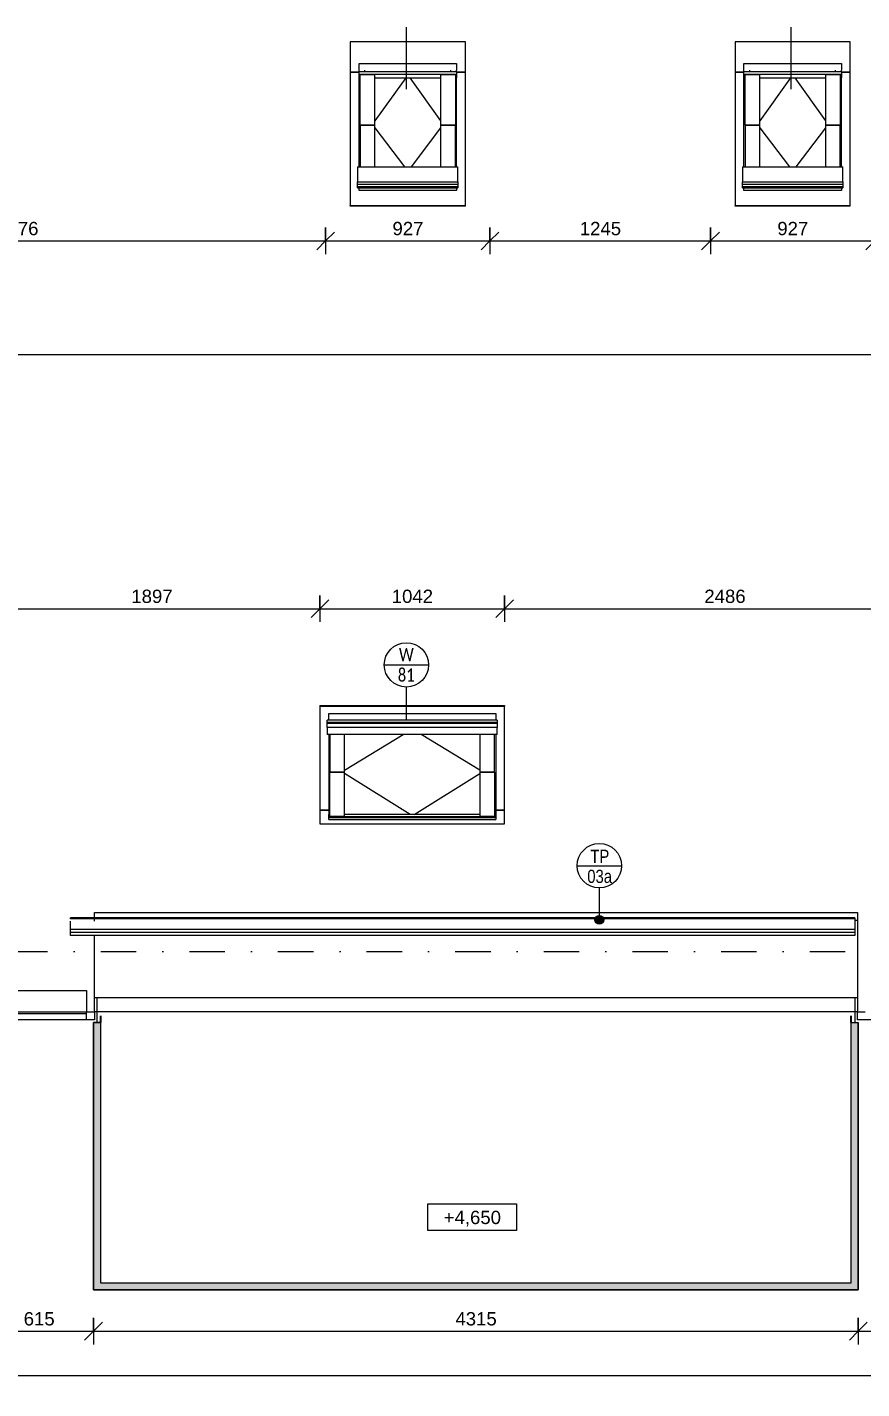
# Model space of a CAD drawing. Header units: millimetres. Extents: x -8084 to 32272, y -1655 to 72403.
# Drawn here: x 9604 to 14313, y 54712 to 62396 of the extents above; entities that cross this region are included whole.
import ezdxf

# ---------------------------------------------------------------- set-up
doc = ezdxf.new("R2010")
doc.units = ezdxf.units.MM
doc.linetypes.add('HA_DashDot_10mm-S3mm', pattern=[500, 200, -150, 0, -150])
for name, color, linetype, lineweight in [('A-____-____-DIMS', 9, 'Continuous', 5), ('A-____-____-DIMS-50', 9, 'Continuous', 5), ('A-AREA-____-OTLN', 9, 'Continuous', 25), ('A-FLOR-____-OTLN', 9, 'Continuous', 9), ('A-FLOR-HRAL-OTLN', 9, 'Continuous', 9), ('A-GENM-____-IDEN', 9, 'Continuous', 9), ('A-GENM-____-OTLN', 9, 'Continuous', 9), ('A-GLAZ-____-IDEN', 9, 'Continuous', 9), ('A-GLAZ-____-OTLN', 9, 'Continuous', 5), ('A-ROOF-____-OTLN', 9, 'Continuous', 9), ('A-WALL-____-OTLN', 9, 'Continuous', 9), ('G-____-____-DIMS', 9, 'Continuous', 5), ('S-GRID-____-OTLN', 9, 'Continuous', 5)]:
    doc.layers.add(name, color=color, linetype=linetype, lineweight=lineweight)
doc.styles.add('Arial_1', font='arial.ttf', dxfattribs={"height": 75})
doc.styles.add('Arial_2', font='arial.ttf', dxfattribs={"width": 0.8, "height": 75})
doc.styles.add('Calibri', font='calibri.ttf', dxfattribs={"width": 0.8, "height": 75})
doc.dimstyles.new('Inner_Dimensions', dxfattribs={"dimscale": 304.8, "dimtxt": 76.519455, "dimasz": 0.328084, "dimexe": 0.246063, "dimexo": 0.0625, "dimgap": 0.032808, "dimtad": 1, "dimdec": 0, "dimzin": 0, "dimdsep": 46, "dimtxsty": 'Arial_1', "dimblk1": 'OBLIQUE', "dimblk2": 'OBLIQUE', "dimsah": 1, "dimcen": 0.09, "dimdle": 0.246063, "dimazin": 0, "dimtfac": 1, "dimtdec": 4, "dimtix": 1, "dimtmove": 0, "dimatfit": 3, "dimfxl": 0.246063, "dimfxlon": 1, "dimtvp": 1, "dimtolj": 1, "dimtzin": 0, "dimlwd": 9, "dimlwe": 9, "dimarcsym": 2})
doc.dimstyles.new('Inner_Dimensions_1', dxfattribs={"dimscale": 304.8, "dimtxt": 76.519455, "dimasz": 0.328084, "dimexe": 0.246063, "dimexo": 0.0625, "dimgap": 0.032808, "dimtad": 1, "dimdec": 0, "dimzin": 0, "dimdsep": 46, "dimtxsty": 'Arial_1', "dimblk1": 'OBLIQUE', "dimblk2": 'OBLIQUE', "dimsah": 1, "dimcen": 0.09, "dimdle": 0.246063, "dimazin": 0, "dimtfac": 1, "dimtdec": 4, "dimtix": 1, "dimtmove": 2, "dimatfit": 3, "dimfxl": 0.246063, "dimfxlon": 1, "dimtvp": 1, "dimtolj": 1, "dimtzin": 0, "dimlwd": 9, "dimlwe": 9, "dimarcsym": 2})

# ---------------------------------------------------------------- blocks, each defined once
blk = doc.blocks.new('Top Rail Type - Top Rail_Internal_-1448766-DPS_STŘECHA-D')
at = {"layer": 'A-FLOR-HRAL-OTLN'}
for points in [[(9978.2, 55269.9), (10018.2, 55309.9), (10018.2, 56779.9), (9978.2, 56779.9), (9978.2, 56105.4)], [(14293.2, 55269.9), (14293.2, 56779.9), (14253.2, 56779.9), (14253.2, 55309.9)], [(9978.2, 55269.9), (14293.2, 55269.9), (14253.2, 55309.9), (10018.2, 55309.9)]]:
    blk.add_hatch(color=256, dxfattribs=at).paths.add_polyline_path(points)
for p, q in [((9978.2, 56779.9), (10018.2, 56779.9)), ((9978.2, 55269.9), (9978.2, 56779.9)), ((10018.2, 56779.9), (10018.2, 55309.9)), ((14253.2, 56779.9), (14293.2, 56779.9)), ((14253.2, 55309.9), (14253.2, 56779.9)), ((14293.2, 56779.9), (14293.2, 55269.9)), ((14293.2, 55269.9), (9978.2, 55269.9)), ((10018.2, 55309.9), (14253.2, 55309.9))]:
    blk.add_line(p, q, dxfattribs=at)
blk = doc.blocks.new('Top Rail Type - Top Rail_Internal_-V3-DPS_STŘECHA-D')
at = {"layer": 'A-FLOR-HRAL-OTLN'}
for p, q in [((10018.2, 56779.9), (9978.2, 56779.9)), ((9978.2, 56779.9), (9978.2, 55269.9)), ((10018.2, 56779.9), (10018.2, 55309.9)), ((14253.2, 56779.9), (14293.2, 56779.9)), ((14253.2, 55309.9), (14253.2, 56779.9)), ((14293.2, 55269.9), (14293.2, 56779.9)), ((9978.2, 55269.9), (14293.2, 55269.9)), ((10018.2, 55309.9), (14253.2, 55309.9))]:
    blk.add_line(p, q, dxfattribs=at)
blk = doc.blocks.new('HA_GM_Gutter_Balcony - HA_GM_Gutter_Facade TP03-1638897-DPS_STŘECHA-D')
at = {"layer": 'A-GENM-____-OTLN'}
for p, q in [((0, 7.9), (0, 25.1)), ((0, 25.1), (4425, 25.1)), ((0, -10), (0, 7.9)), ((0, 7.9), (4425, 7.9)), ((4425, 25.1), (4425, 7.9)), ((4425, 7.9), (4425, -10)), ((0, -70), (0, -10)), ((0, -10), (4425, -10)), ((0, -75), (0, -70)), ((0, -70), (4425, -70)), ((0, -75), (4425, -75)), ((4425, -10), (4425, -55.9)), ((4425, -70), (4425, -75))]:
    blk.add_line(p, q, dxfattribs=at)
blk = doc.blocks.new('Roof-Windows_VELUX_GLL_1061 - CK02-1755538-DPS_STŘECHA-D')
at = {"layer": 'A-GLAZ-____-OTLN'}
for p, q in [((-3995, 62313.4), (-3995, 62141.9)), ((-3345, 62313.4), (-3995, 62313.4)), ((-3345, 62141.9), (-3345, 62313.4)), ((-3945, 62191.8), (-3395, 62191.8)), ((-3945, 62190.9), (-3945, 62191.8)), ((-3945, 62153), (-3945, 62190.9)), ((-3395, 62191.8), (-3395, 62190.9)), ((-3395, 62190.9), (-3395, 62153)), ((-3995, 62141.9), (-3995, 61389.3)), ((-3945, 62141.9), (-3995, 62141.9)), ((-3995, 62141.9), (-3945, 62141.9)), ((-3945, 62146.1), (-3945, 62152.8)), ((-3945, 62130.9), (-3945, 62146.1)), ((-3945, 62146.1), (-3395, 62146.1)), ((-3945, 62123), (-3945, 62130.9)), ((-3945, 62130.9), (-3395, 62130.9)), ((-3945, 62109.3), (-3945, 62123)), ((-3945, 62109.3), (-3938.7, 62109.3)), ((-3945, 61608.7), (-3945, 62109.3)), ((-3938.7, 62128.2), (-3855.4, 62128.2)), ((-3938.7, 61842.3), (-3938.7, 62128.2)), ((-3912, 62146.1), (-3912, 62152.8)), ((-3855.4, 61842.3), (-3855.4, 62128.2)), ((-3855.4, 62109.3), (-3484.6, 62109.3)), ((-3681.7, 62109.3), (-3855.4, 61867.2)), ((-3658.4, 62109.3), (-3484.7, 61867.2)), ((-3484.6, 62128.2), (-3401.4, 62128.2)), ((-3484.6, 62128.2), (-3484.6, 61842.3)), ((-3428, 62146.1), (-3428, 62152.8)), ((-3401.4, 62128.2), (-3401.4, 61842.3)), ((-3401.4, 62109.3), (-3395, 62109.3)), ((-3395, 62146.1), (-3395, 62152.8)), ((-3395, 62146.1), (-3395, 62130.9)), ((-3345, 62141.9), (-3395, 62141.9)), ((-3395, 62141.9), (-3345, 62141.9)), ((-3395, 62130.9), (-3395, 62123)), ((-3395, 62123), (-3395, 62109.3)), ((-3395, 61608.7), (-3395, 62109.3)), ((-3345, 61389.3), (-3345, 62141.9)), ((-3855.4, 61842.3), (-3938.7, 61842.3)), ((-3938.7, 61842.3), (-3855.4, 61842.3)), ((-3938.7, 61842.3), (-3938.7, 61608.7)), ((-3855.4, 61608.7), (-3855.4, 61842.3)), ((-3855.4, 61828.9), (-3688.2, 61608.7)), ((-3484.6, 61828.9), (-3651.9, 61608.7)), ((-3401.4, 61842.3), (-3484.6, 61842.3)), ((-3484.6, 61842.3), (-3401.4, 61842.3)), ((-3484.6, 61842.3), (-3484.6, 61608.7)), ((-3401.4, 61608.7), (-3401.4, 61842.3)), ((-3953.1, 61608.7), (-3386.9, 61608.7)), ((-3953.1, 61608.7), (-3953.1, 61522.4)), ((-3386.9, 61522.4), (-3386.9, 61608.7)), ((-3953.1, 61522.4), (-3386.9, 61522.4)), ((-3953.1, 61509.3), (-3953.1, 61522.4)), ((-3953.1, 61497.2), (-3953.1, 61509.3)), ((-3953.1, 61509.3), (-3386.9, 61509.3)), ((-3953.1, 61490.2), (-3953.1, 61497.2)), ((-3953.1, 61497.2), (-3386.9, 61497.2)), ((-3953.1, 61490.2), (-3386.9, 61490.2)), ((-3945, 61475.1), (-3945, 61490.2)), ((-3395, 61475.1), (-3945, 61475.1)), ((-3395, 61490.2), (-3395, 61475.1)), ((-3386.9, 61522.4), (-3386.9, 61509.3)), ((-3386.9, 61509.3), (-3386.9, 61497.2)), ((-3386.9, 61497.2), (-3386.9, 61490.2)), ((-3995, 61389.3), (-3345, 61389.3)), ((-3995, 61386.8), (-3995, 61389.3)), ((-3345, 61386.8), (-3345, 61389.3)), ((-3345, 61386.8), (-3995, 61386.8))]:
    blk.add_line(p, q, dxfattribs=at)
blk = doc.blocks.new('Roof-Windows_VELUX_GLL_1061 - PK08-1755427-DPS_STŘECHA-D')
at = {"layer": 'A-GLAZ-____-OTLN'}
for p, q in [((19224.8, 58567.4), (20266.8, 58567.4)), ((19224.8, 58567.4), (19224.8, 58562.8)), ((20266.8, 58562.8), (19224.8, 58562.8)), ((19224.8, 58562.8), (19224.8, 57977.4)), ((20266.8, 58567.4), (20266.8, 58562.8)), ((20266.8, 57977.4), (20266.8, 58562.8)), ((19266.7, 58472.3), (19266.7, 58484.8)), ((20224.9, 58484.8), (19266.7, 58484.8)), ((19266.7, 58466.8), (19266.7, 58472.3)), ((20224.9, 58472.3), (19266.7, 58472.3)), ((19274.8, 58523.7), (20216.8, 58523.7)), ((19274.8, 58484.8), (19274.8, 58523.7)), ((20216.8, 58523.7), (20216.8, 58484.8)), ((20224.9, 58484.8), (20224.9, 58472.3)), ((20224.9, 58472.3), (20224.9, 58466.8)), ((19266.7, 58443.4), (19266.7, 58466.8)), ((20224.9, 58466.8), (19266.7, 58466.8)), ((20224.9, 58443.4), (19266.7, 58443.4)), ((19266.7, 58443.4), (19266.7, 58404.1)), ((20224.9, 58404.1), (19266.7, 58404.1)), ((19274.8, 58404.1), (19274.8, 57953.3)), ((19281.1, 58404.1), (19281.1, 58192.2)), ((19364.4, 58192.2), (19364.4, 58404.1)), ((19364.4, 58202.4), (19695.5, 58404)), ((20127.2, 58202.4), (19796, 58404)), ((20127.2, 58404.1), (20127.2, 58192.2)), ((20210.4, 58192.2), (20210.4, 58404.1)), ((20216.8, 58404.1), (20216.8, 57953.3)), ((20224.9, 58466.8), (20224.9, 58443.4)), ((20224.9, 58404.1), (20224.9, 58443.4)), ((19281.1, 58192.2), (19364.4, 58192.2)), ((19281.1, 57940.8), (19281.1, 58192.2)), ((19364.4, 58192.2), (19281.1, 58192.2)), ((19364.4, 57940.8), (19364.4, 58192.2)), ((19734, 57953.3), (19364.4, 58184.9)), ((19757.5, 57953.3), (20127.2, 58184.9)), ((20127.2, 58192.2), (20210.4, 58192.2)), ((20127.2, 58192.2), (20127.2, 57940.8)), ((20210.4, 58192.2), (20127.2, 58192.2)), ((20210.4, 58192.2), (20210.4, 57940.8)), ((19224.8, 57977.4), (19274.8, 57977.4)), ((19274.8, 57977.4), (19224.8, 57977.4)), ((19224.8, 57977.4), (19224.8, 57899.3)), ((19274.8, 57944.6), (19274.8, 57953.3)), ((19281.1, 57953.3), (19274.8, 57953.3)), ((19274.8, 57940.2), (19274.8, 57944.6)), ((19274.8, 57933.3), (19274.8, 57940.2)), ((20216.8, 57940.2), (19274.8, 57940.2)), ((20216.8, 57933.3), (19274.8, 57933.3)), ((19274.8, 57924.5), (19274.8, 57932.9)), ((19364.4, 57940.8), (19281.1, 57940.8)), ((20127.2, 57953.3), (19364.4, 57953.3)), ((20210.4, 57940.8), (20127.2, 57940.8)), ((20216.8, 57953.3), (20210.4, 57953.3)), ((20216.8, 57977.4), (20266.8, 57977.4)), ((20266.8, 57977.4), (20216.8, 57977.4)), ((20216.8, 57953.3), (20216.8, 57944.6)), ((20216.8, 57944.6), (20216.8, 57940.2)), ((20216.8, 57940.2), (20216.8, 57933.3)), ((20216.8, 57932.9), (20216.8, 57924.5)), ((20266.8, 57899.3), (20266.8, 57977.4)), ((19224.8, 57899.3), (20266.8, 57899.3)), ((19274.8, 57924.4), (20216.8, 57924.4))]:
    blk.add_line(p, q, dxfattribs=at)
blk = doc.blocks.new('Spot Elevations - Generic-448778-DPS_STŘECHA-D')
at = {"layer": 'G-____-____-DIMS', "lineweight": 9}
for p, q in [((-5, 0), (-5, 3)), ((-5, 3), (5, 3)), ((5, 3), (5, 0)), ((5, 0), (-5, 0))]:
    blk.add_line(p, q, dxfattribs=at)
blk = doc.blocks.new('HA_TAG_WD - Type Mark-1512533-DPS_STŘECHA-D')
at = {"layer": 'A-GLAZ-____-IDEN'}
blk.add_line((-2.5, 0), (2.5, 0), dxfattribs=at)
blk.add_circle((0, 0), 2.5, dxfattribs=at)
blk = doc.blocks.new('DIMBLOCK21-DPS_STŘECHA-D')
at = {"layer": 'A-____-____-DIMS-50', "lineweight": 9}
for p, q in [((7811.7, 61264.9), (7811.7, 61114.9)), ((7811.7, 61189.9), (7811.7, 61264.9)), ((7811.7, 61189.9), (7861.7, 61239.9)), ((11288.1, 61264.9), (11288.1, 61114.9)), ((11288.1, 61189.9), (11288.1, 61264.9)), ((11288.1, 61189.9), (11338.1, 61239.9)), ((7811.7, 61189.9), (7761.7, 61139.9)), ((7811.7, 61189.9), (11288.1, 61189.9)), ((11288.1, 61189.9), (11238.1, 61139.9))]:
    blk.add_line(p, q, dxfattribs=at)
at = {"layer": 'A-____-____-DIMS-50', "color": 0, "lineweight": 9, "insert": (9434.5, 61297.2), "char_height": 75, "width": 276.883, "attachment_point": 1, "line_spacing_factor": 0.941778, "style": 'Arial_1'}
blk.add_mtext('3476', dxfattribs=at)
blk = doc.blocks.new('_Oblique')
at = {"color": 0, "linetype": 'ByBlock', "lineweight": -2}
blk.add_line((-0.5, -0.5), (0.5, 0.5), dxfattribs=at)
blk = doc.blocks.new('DIMBLOCK22-DPS_STŘECHA-D')
at = {"layer": 'A-____-____-DIMS-50', "lineweight": 9}
for p, q in [((11288.1, 61264.9), (11288.1, 61114.9)), ((11288.1, 61189.9), (11288.1, 61264.9)), ((11288.1, 61189.9), (11338.1, 61239.9)), ((12215.1, 61264.9), (12215.1, 61114.9)), ((12215.1, 61189.9), (12215.1, 61264.9)), ((12215.1, 61189.9), (12265.1, 61239.9)), ((11288.1, 61189.9), (11238.1, 61139.9)), ((11288.1, 61189.9), (12215.1, 61189.9)), ((12215.1, 61189.9), (12165.1, 61139.9))]:
    blk.add_line(p, q, dxfattribs=at)
at = {"layer": 'A-____-____-DIMS-50', "color": 0, "lineweight": 9, "insert": (11665.1, 61297.2), "char_height": 75, "width": 207.662, "attachment_point": 1, "line_spacing_factor": 0.941778, "style": 'Arial_1'}
blk.add_mtext('927', dxfattribs=at)
blk = doc.blocks.new('DIMBLOCK23-DPS_STŘECHA-D')
at = {"layer": 'A-____-____-DIMS-50', "lineweight": 9}
for p, q in [((12215.1, 61264.9), (12215.1, 61114.9)), ((12215.1, 61189.9), (12215.1, 61264.9)), ((12215.1, 61189.9), (12265.1, 61239.9)), ((13459.7, 61264.9), (13459.7, 61114.9)), ((13459.7, 61189.9), (13459.7, 61264.9)), ((13459.7, 61189.9), (13509.7, 61239.9)), ((12215.1, 61189.9), (12165.1, 61139.9)), ((12215.1, 61189.9), (13459.7, 61189.9)), ((13459.7, 61189.9), (13409.7, 61139.9))]:
    blk.add_line(p, q, dxfattribs=at)
at = {"layer": 'A-____-____-DIMS-50', "color": 0, "lineweight": 9, "insert": (12722, 61297.2), "char_height": 75, "width": 276.883, "attachment_point": 1, "line_spacing_factor": 0.941778, "style": 'Arial_1'}
blk.add_mtext('1245', dxfattribs=at)
blk = doc.blocks.new('DIMBLOCK24-DPS_STŘECHA-D')
at = {"layer": 'A-____-____-DIMS-50', "lineweight": 9}
for p, q in [((13459.7, 61264.9), (13459.7, 61114.9)), ((13459.7, 61189.9), (13459.7, 61264.9)), ((13459.7, 61189.9), (13509.7, 61239.9)), ((14386.7, 61264.9), (14386.7, 61114.9)), ((14386.7, 61189.9), (14386.7, 61264.9)), ((14386.7, 61189.9), (14436.7, 61239.9)), ((13459.7, 61189.9), (13409.7, 61139.9)), ((13459.7, 61189.9), (14386.7, 61189.9)), ((14386.7, 61189.9), (14336.7, 61139.9))]:
    blk.add_line(p, q, dxfattribs=at)
at = {"layer": 'A-____-____-DIMS-50', "color": 0, "lineweight": 9, "insert": (13836.7, 61297.2), "char_height": 75, "width": 207.662, "attachment_point": 1, "line_spacing_factor": 0.941778, "style": 'Arial_1'}
blk.add_mtext('927', dxfattribs=at)
blk = doc.blocks.new('DIMBLOCK37-DPS_STŘECHA-D')
at = {"layer": 'A-____-____-DIMS-50', "lineweight": 9}
for p, q in [((9358.2, 59039.5), (9358.2, 59189.5)), ((9358.2, 59114.5), (9408.2, 59164.5)), ((11255.4, 59189.5), (11255.4, 59039.5)), ((11255.4, 59114.5), (11255.4, 59189.5)), ((11255.4, 59114.5), (11305.4, 59164.5)), ((9358.2, 59114.5), (9308.2, 59064.5)), ((9358.2, 59114.5), (11255.4, 59114.5)), ((9358.2, 59114.5), (9358.2, 59039.5)), ((11255.4, 59114.5), (11205.4, 59064.5))]:
    blk.add_line(p, q, dxfattribs=at)
at = {"layer": 'A-____-____-DIMS-50', "color": 0, "lineweight": 9, "insert": (10191.4, 59221.8), "char_height": 75, "width": 276.883, "attachment_point": 1, "line_spacing_factor": 0.941778, "style": 'Arial_1'}
blk.add_mtext('1897', dxfattribs=at)
blk = doc.blocks.new('DIMBLOCK38-DPS_STŘECHA-D')
at = {"layer": 'A-____-____-DIMS-50', "lineweight": 9}
for p, q in [((11255.4, 59189.5), (11255.4, 59039.5)), ((11255.4, 59114.5), (11255.4, 59189.5)), ((11255.4, 59114.5), (11305.4, 59164.5)), ((12297.4, 59189.5), (12297.4, 59039.5)), ((12297.4, 59114.5), (12297.4, 59189.5)), ((12297.4, 59114.5), (12347.4, 59164.5)), ((11255.4, 59114.5), (11205.4, 59064.5)), ((11255.4, 59114.5), (12297.4, 59114.5)), ((12297.4, 59114.5), (12247.4, 59064.5))]:
    blk.add_line(p, q, dxfattribs=at)
at = {"layer": 'A-____-____-DIMS-50', "color": 0, "lineweight": 9, "insert": (11661, 59221.8), "char_height": 75, "width": 276.883, "attachment_point": 1, "line_spacing_factor": 0.941778, "style": 'Arial_1'}
blk.add_mtext('1042', dxfattribs=at)
blk = doc.blocks.new('DIMBLOCK39-DPS_STŘECHA-D')
at = {"layer": 'A-____-____-DIMS-50', "lineweight": 9}
for p, q in [((12297.4, 59189.5), (12297.4, 59039.5)), ((12297.4, 59114.5), (12297.4, 59189.5)), ((12297.4, 59114.5), (12347.4, 59164.5)), ((14783.2, 59039.5), (14783.2, 59189.5)), ((14783.2, 59114.5), (14833.2, 59164.5)), ((12297.4, 59114.5), (12247.4, 59064.5)), ((12297.4, 59114.5), (14783.2, 59114.5)), ((14783.2, 59114.5), (14733.2, 59064.5)), ((14783.2, 59114.5), (14783.2, 59039.5))]:
    blk.add_line(p, q, dxfattribs=at)
at = {"layer": 'A-____-____-DIMS-50', "color": 0, "lineweight": 9, "insert": (13424.9, 59221.8), "char_height": 75, "width": 276.883, "attachment_point": 1, "line_spacing_factor": 0.941778, "style": 'Arial_1'}
blk.add_mtext('2486', dxfattribs=at)
blk = doc.blocks.new('DIMBLOCK52-DPS_STŘECHA-D')
at = {"layer": 'A-____-____-DIMS-50', "lineweight": 9}
for p, q in [((9363.2, 55112.4), (9363.2, 54962.4)), ((9363.2, 55037.4), (9363.2, 55112.4)), ((9978.2, 55112.4), (9978.2, 54962.4)), ((9978.2, 55037.4), (9978.2, 55112.4)), ((9363.2, 55037.4), (9313.2, 54987.4)), ((9363.2, 55037.4), (9413.2, 55087.4)), ((9363.2, 55037.4), (9978.2, 55037.4)), ((9978.2, 55037.4), (9928.2, 54987.4)), ((9978.2, 55037.4), (10028.2, 55087.4))]:
    blk.add_line(p, q, dxfattribs=at)
at = {"layer": 'A-____-____-DIMS-50', "color": 0, "lineweight": 9, "insert": (9584.2, 55144.8), "char_height": 75, "width": 207.662, "attachment_point": 1, "line_spacing_factor": 0.941778, "style": 'Arial_1'}
blk.add_mtext('615', dxfattribs=at)
blk = doc.blocks.new('DIMBLOCK53-DPS_STŘECHA-D')
at = {"layer": 'A-____-____-DIMS-50', "lineweight": 9}
for p, q in [((9978.2, 55112.4), (9978.2, 54962.4)), ((9978.2, 55037.4), (9978.2, 55112.4)), ((14293.2, 55112.4), (14293.2, 54962.4)), ((14293.2, 55037.4), (14293.2, 55112.4)), ((9978.2, 55037.4), (9928.2, 54987.4)), ((9978.2, 55037.4), (10028.2, 55087.4)), ((9978.2, 55037.4), (14293.2, 55037.4)), ((14293.2, 55037.4), (14243.2, 54987.4)), ((14293.2, 55037.4), (14343.2, 55087.4))]:
    blk.add_line(p, q, dxfattribs=at)
at = {"layer": 'A-____-____-DIMS-50', "color": 0, "lineweight": 9, "insert": (12020.3, 55144.8), "char_height": 75, "width": 276.883, "attachment_point": 1, "line_spacing_factor": 0.941778, "style": 'Arial_1'}
blk.add_mtext('4315', dxfattribs=at)
blk = doc.blocks.new('DIMBLOCK54-DPS_STŘECHA-D')
at = {"layer": 'A-____-____-DIMS-50', "lineweight": 9}
for p, q in [((14293.2, 55112.4), (14293.2, 54962.4)), ((14293.2, 55037.4), (14293.2, 55112.4)), ((14778.2, 55112.4), (14778.2, 54962.4)), ((14778.2, 55037.4), (14778.2, 55112.4)), ((14293.2, 55037.4), (14243.2, 54987.4)), ((14293.2, 55037.4), (14343.2, 55087.4)), ((14293.2, 55037.4), (14778.2, 55037.4)), ((14778.2, 55037.4), (14728.2, 54987.4)), ((14778.2, 55037.4), (14828.2, 55087.4))]:
    blk.add_line(p, q, dxfattribs=at)
at = {"layer": 'A-____-____-DIMS-50', "color": 0, "lineweight": 9, "insert": (14449.2, 55144.8), "char_height": 75, "width": 207.662, "attachment_point": 1, "line_spacing_factor": 0.941778, "style": 'Arial_1'}
blk.add_mtext('485', dxfattribs=at)
blk = doc.blocks.new('DIMBLOCK59-DPS_STŘECHA-D')
at = {"layer": 'A-____-____-DIMS-50', "lineweight": 9}
for p, q in [((-5786.8, 54862.4), (-5786.8, 54712.4)), ((-5786.8, 54787.4), (-5786.8, 54862.4)), ((22283.2, 54862.4), (22283.2, 54712.4)), ((22283.2, 54787.4), (22283.2, 54862.4)), ((-5861.8, 54787.4), (22358.2, 54787.4)), ((-5786.8, 54787.4), (-5836.8, 54737.4)), ((-5786.8, 54787.4), (-5736.8, 54837.4)), ((22283.2, 54787.4), (22233.2, 54737.4)), ((22283.2, 54787.4), (22333.2, 54837.4))]:
    blk.add_line(p, q, dxfattribs=at)
at = {"layer": 'A-____-____-DIMS-50', "color": 0, "lineweight": 9, "insert": (8275.2, 54894.8), "char_height": 75, "width": 346.103, "attachment_point": 1, "line_spacing_factor": 0.941778, "style": 'Arial_1'}
blk.add_mtext('28070', dxfattribs=at)
blk = doc.blocks.new('HA_TAG_GM_Products - Generic-588599-DPS_STŘECHA-D')
at = {"layer": 'A-GENM-____-IDEN'}
blk.add_line((-2.5, 0), (2.5, 0), dxfattribs=at)
blk.add_circle((0, 0), 2.5, dxfattribs=at)

msp = doc.modelspace()

# ---------------------------------------------------------------- hatches: boundary and pattern name
at = {"layer": 'A-GENM-____-IDEN'}
h = msp.add_hatch(color=256, dxfattribs=at)
edge = h.paths.add_edge_path()
edge.add_arc((12832.5, 57358.5), 25, 0, 360)

# ---------------------------------------------------------------- linework, layer by layer
at = {"layer": 'A-AREA-____-OTLN'}
for p, q in [((10018.2, 56817.4), (10018.2, 56779.9)), ((14253.2, 56779.9), (14253.2, 56817.4))]:
    msp.add_line(p, q, dxfattribs=at)
at = {"layer": 'A-FLOR-____-OTLN'}
for p, q in [((9983.2, 56919.9), (14288.2, 56919.9)), ((9998.2, 56779.9), (9998.2, 56919.9)), ((14273.2, 56919.9), (14273.2, 56779.9)), ((14288.2, 56839.9), (9983.2, 56839.9))]:
    msp.add_line(p, q, dxfattribs=at)
at = {"layer": 'A-GENM-____-IDEN'}
msp.add_line((12832.5, 57358.5), (12832.5, 57539.2), dxfattribs=at)
msp.add_circle((12832.5, 57358.5), 25, dxfattribs=at)
at = {"layer": 'A-GLAZ-____-IDEN'}
for p, q in [((11743.6, 62045.8), (11743.6, 62395.7)), ((13914.9, 62046.5), (13914.9, 62395.7)), ((11743.6, 58485), (11743.6, 58669.9))]:
    msp.add_line(p, q, dxfattribs=at)
at = {"layer": 'A-ROOF-____-OTLN'}
for p, q in [((-5756.8, 60548.2), (22238.2, 60548.2)), ((9983.2, 57369.9), (9983.2, 57399.9)), ((9983.2, 57399.9), (14288.2, 57399.9)), ((14288.2, 57399.9), (14288.2, 56839.9)), ((9983.2, 57350.8), (9983.2, 57364.9)), ((9983.2, 56839.9), (9983.2, 57269.8)), ((9363.2, 56959.9), (9938.2, 56959.9)), ((9938.2, 56959.9), (9938.2, 56839.9)), ((9938.2, 56839.9), (9983.2, 56839.9)), ((14288.2, 56839.9), (14333.2, 56839.9))]:
    msp.add_line(p, q, dxfattribs=at)
at = {"layer": 'A-WALL-____-OTLN'}
for p, q in [((14288.2, 57354.9), (14273.2, 57354.9)), ((9363.2, 56839.9), (9938.2, 56839.9)), ((9938.2, 56827.4), (9363.2, 56827.4)), ((9983.2, 56794.9), (9363.2, 56794.9)), ((9938.2, 56794.9), (9938.2, 56839.9)), ((9983.2, 56839.9), (9983.2, 56794.9)), ((14288.2, 56794.9), (14288.2, 56839.9)), ((14778.2, 56794.9), (14288.2, 56794.9))]:
    msp.add_line(p, q, dxfattribs=at)
at = {"layer": 'S-GRID-____-OTLN', "linetype": 'HA_DashDot_10mm-S3mm', "lineweight": 9}
msp.add_line((-6484.4, 57179.9), (22085.6, 57179.9), dxfattribs=at)

# ---------------------------------------------------------------- block references
at = {"layer": 'A-FLOR-HRAL-OTLN'}
for name in ['Top Rail Type - Top Rail_Internal_-1448766-DPS_STŘECHA-D', 'Top Rail Type - Top Rail_Internal_-V3-DPS_STŘECHA-D']:
    msp.add_blockref(name, (0, 0), dxfattribs=at)
at = {"layer": 'A-GENM-____-IDEN', "xscale": 49.99999999999998, "yscale": 49.99999999999998, "zscale": 49.99999999999998}
msp.add_blockref('HA_TAG_GM_Products - Generic-588599-DPS_STŘECHA-D', (12832.5, 57664.2), dxfattribs=at)
at = {"layer": 'A-GENM-____-OTLN', "rotation": 180}
msp.add_blockref('HA_GM_Gutter_Balcony - HA_GM_Gutter_Facade TP03-1638897-DPS_STŘECHA-D', (14273.2, 57294.9), dxfattribs=at)
at = {"layer": 'A-GLAZ-____-IDEN', "xscale": 49.99999999999998, "yscale": 49.99999999999998, "zscale": 49.99999999999998}
msp.add_blockref('HA_TAG_WD - Type Mark-1512533-DPS_STŘECHA-D', (11743.6, 58797.2), dxfattribs=at)
at = {"layer": 'A-GLAZ-____-OTLN'}
for name, p in [('Roof-Windows_VELUX_GLL_1061 - CK02-1755538-DPS_STŘECHA-D', (15421.6, 0)), ('Roof-Windows_VELUX_GLL_1061 - CK02-1755538-DPS_STŘECHA-D', (17593.2, 0)), ('Roof-Windows_VELUX_GLL_1061 - PK08-1755427-DPS_STŘECHA-D', (-7969.4, 0.2))]:
    msp.add_blockref(name, p, dxfattribs=at)
at = {"layer": 'G-____-____-DIMS', "lineweight": 9, "xscale": 49.99999999999998, "yscale": 49.99999999999998, "zscale": 49.99999999999998}
msp.add_blockref('Spot Elevations - Generic-448778-DPS_STŘECHA-D', (12115.2, 55605.9), dxfattribs=at)

# ---------------------------------------------------------------- texts
at = {"layer": 'A-GENM-____-IDEN', "lineweight": 5, "char_height": 75, "attachment_point": 1, "style": 'Arial_2'}
for s, insert, width in [('TP', (12781.5, 57754.3), 128.27), ('03a', (12764.3, 57641.6), 169.958)]:
    msp.add_mtext(s, dxfattribs=dict(at, insert=insert, width=width))
at = {"layer": 'A-GLAZ-____-IDEN', "lineweight": 5, "char_height": 75, "attachment_point": 1, "style": 'Calibri'}
for s, insert, width in [('W', (11701.8, 58892.5), 105.823), ('81', (11695.2, 58778.2), 121.856)]:
    msp.add_mtext(s, dxfattribs=dict(at, insert=insert, width=width))

# ---------------------------------------------------------------- dimensions: what is measured, and where the dimension line sits
at = {"layer": 'A-____-____-DIMS', "lineweight": 9}
for base, p1, p2, override, picture, middle in [((11288.1, 61189.9), (7811.7, 61264.9), (11288.1, 61264.9), {"dimpost": '<>', "dimfxl": 3476.407997}, 'DIMBLOCK21-DPS_STŘECHA-D', (9549.9, 61238.2)), ((12215.1, 61189.9), (11288.1, 61264.9), (12215.1, 61264.9), {"dimpost": '<>', "dimfxl": 926.999999}, 'DIMBLOCK22-DPS_STŘECHA-D', (11751.6, 61238.2)), ((13459.7, 61189.9), (12215.1, 61264.9), (13459.7, 61264.9), {"dimpost": '<>', "dimfxl": 1244.592004}, 'DIMBLOCK23-DPS_STŘECHA-D', (12837.4, 61238.2)), ((14386.7, 61189.9), (13459.7, 61264.9), (14386.7, 61264.9), {"dimpost": '<>', "dimfxl": 926.999999}, 'DIMBLOCK24-DPS_STŘECHA-D', (13923.2, 61238.2)), ((11255.4, 59114.5), (9358.2, 59039.5), (11255.4, 59189.5), {"dimpost": '<>', "dimfxl": 1903.109434}, 'DIMBLOCK37-DPS_STŘECHA-D', (10306.8, 59162.8)), ((12297.4, 59114.5), (11255.4, 59189.5), (12297.4, 59189.5), {"dimpost": '<>', "dimfxl": 1042}, 'DIMBLOCK38-DPS_STŘECHA-D', (11776.4, 59162.8)), ((14783.2, 59114.5), (12297.4, 59189.5), (14783.2, 59039.5), {"dimpost": '<>', "dimfxl": 2490.332728}, 'DIMBLOCK39-DPS_STŘECHA-D', (13540.3, 59162.8)), ((9978.2, 55037.4), (9363.2, 55112.4), (9978.2, 55112.4), {"dimpost": '<>', "dimfxl": 615}, 'DIMBLOCK52-DPS_STŘECHA-D', (9670.7, 55085.7)), ((14293.2, 55037.4), (9978.2, 55112.4), (14293.2, 55112.4), {"dimpost": '<>', "dimfxl": 4315}, 'DIMBLOCK53-DPS_STŘECHA-D', (12135.7, 55085.7)), ((14778.2, 55037.4), (14293.2, 55112.4), (14778.2, 55112.4), {"dimpost": '<>', "dimfxl": 485}, 'DIMBLOCK54-DPS_STŘECHA-D', (14535.7, 55085.7))]:
    dim = msp.add_linear_dim(base=base, p1=p1, p2=p2, dimstyle='Inner_Dimensions', override=override, dxfattribs=at)
    dim.commit()
    dim.dimension.update_dxf_attribs({"geometry": picture, "text_midpoint": middle})
dim = msp.add_linear_dim(base=(22283.2, 54787.4), p1=(-5786.8, 54862.4), p2=(22283.2, 54862.4), dimstyle='Inner_Dimensions_1', override={"dimpost": '<>', "dimfxl": 28070}, dxfattribs=at)
dim.commit()
dim.dimension.update_dxf_attribs({"geometry": 'DIMBLOCK59-DPS_STŘECHA-D', "text_midpoint": (8448.2, 54844.8), "dimtype": 160})

# ---------------------------------------------------------------- next in the draw order: texts
at = {"layer": 'G-____-____-DIMS', "lineweight": 9, "insert": (11954.1, 55716.8), "char_height": 75, "width": 386.567, "attachment_point": 1, "line_spacing_factor": 0.941778, "style": 'Arial_1', "bg_fill": 3, "box_fill_scale": 1.25, "bg_fill_color": 256, "bg_fill_true_color": 13158600, "bg_fill_transparency": 0}
msp.add_mtext('+4,650', dxfattribs=at)

doc.saveas('drawing.dxf')
